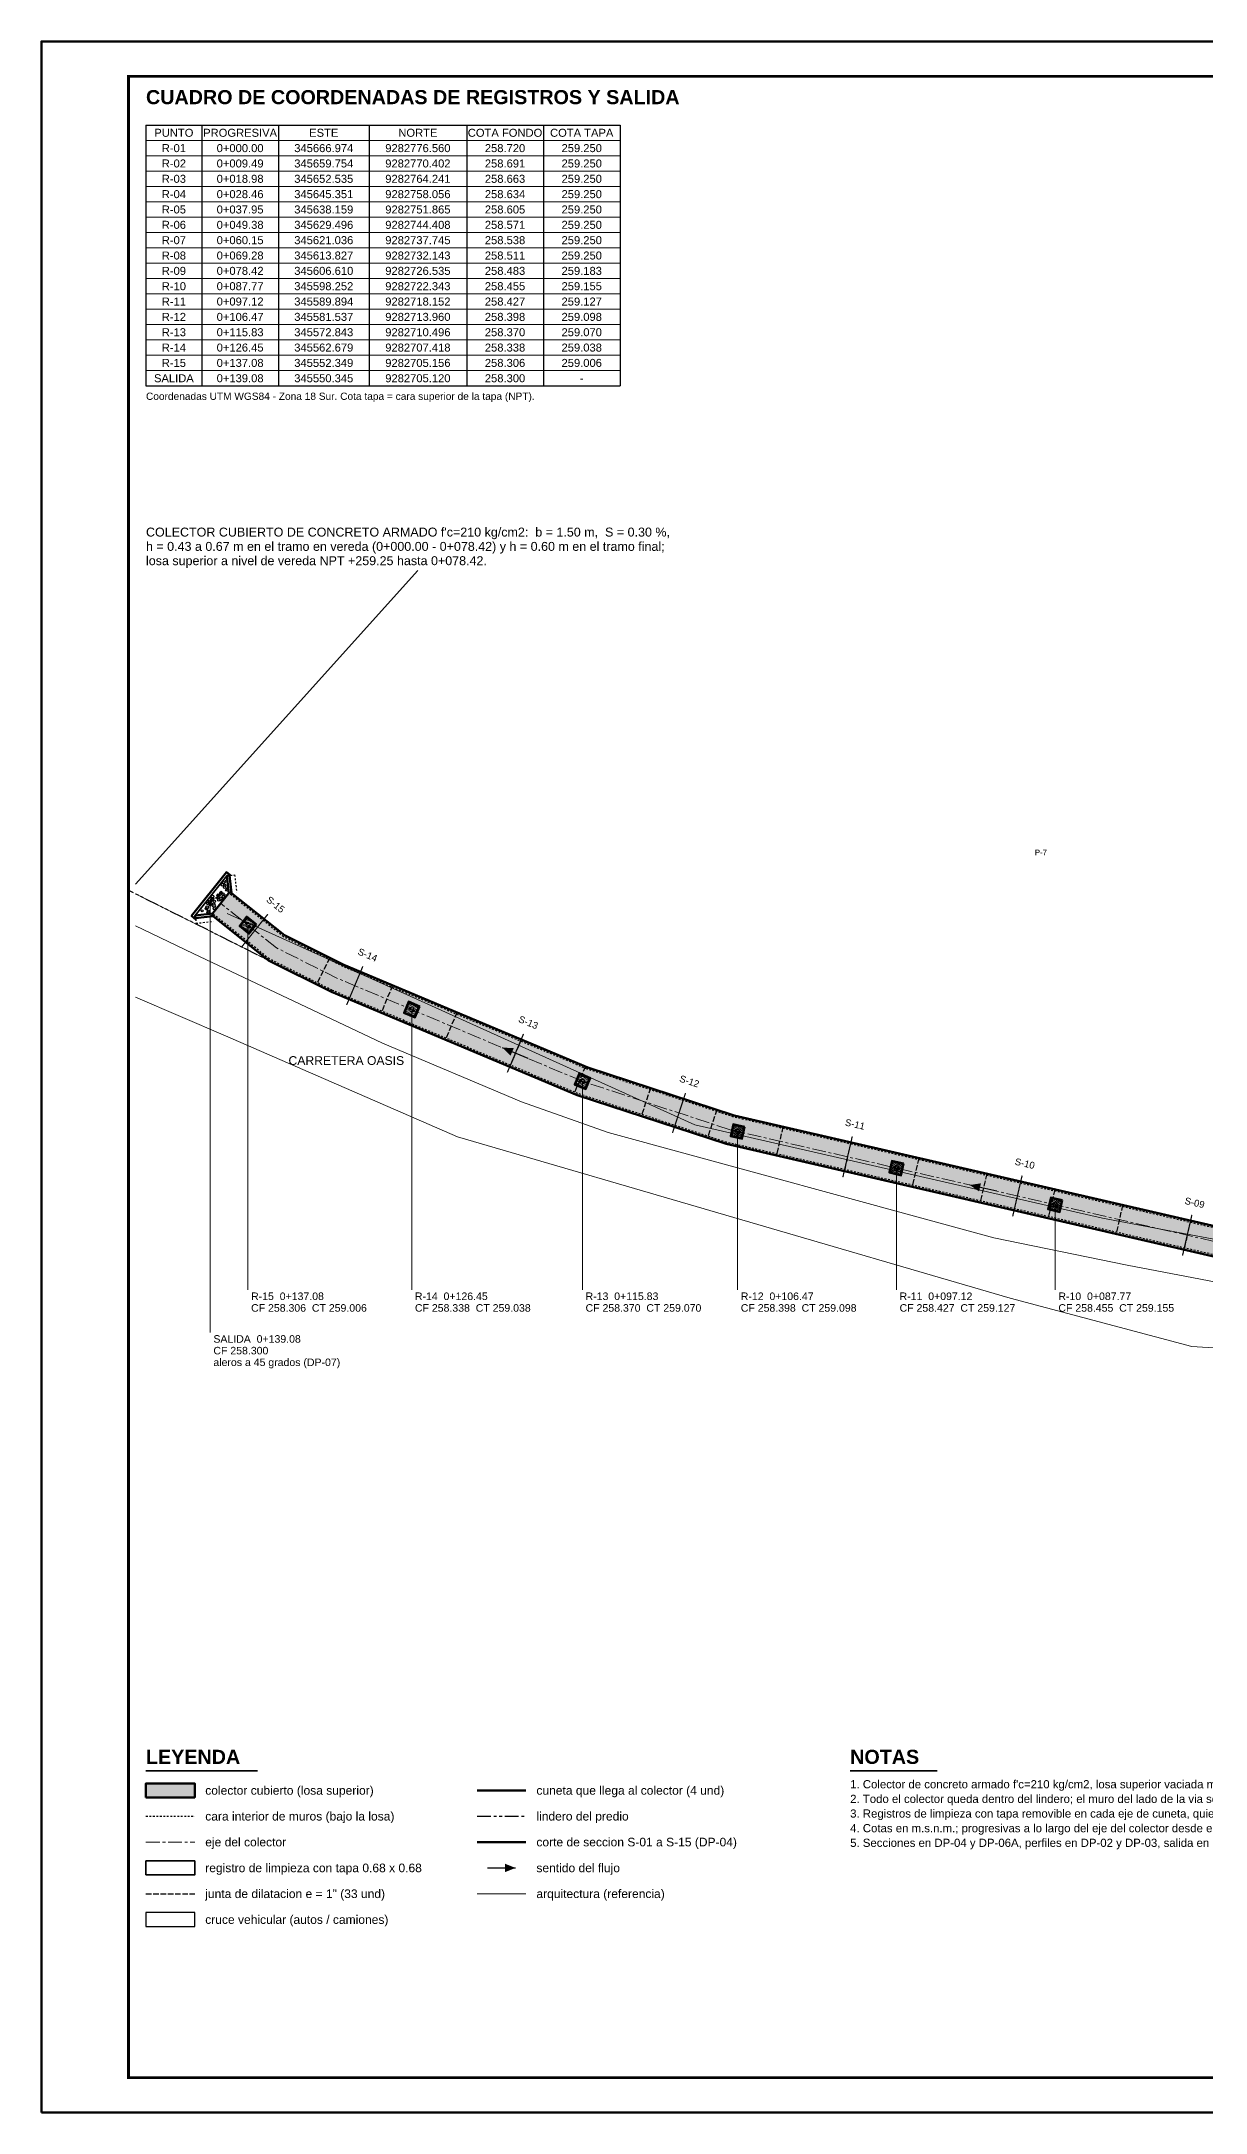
# Model space of a CAD drawing. Header units: metres. Extents: x -573 to 467, y -35 to 119.
# Drawn here: x -572.6 to -505.8, y -35.4 to 83.4 of the extents above; entities that cross this region are included whole.
import ezdxf
from ezdxf.enums import TextEntityAlignment as Align

# ---------------------------------------------------------------- set-up
doc = ezdxf.new("R2010")
doc.units = ezdxf.units.M
doc.header["$LTSCALE"] = 0.25
for name, pattern in [('CENTER', [5.08, 3.175, -0.635, 0.635, -0.635]), ('DASHED', [1.524, 1.27, -0.254]), ('HIDDEN', [0.375, 0.25, -0.125]), ('PHANTOM', [6.35, 3.175, -0.635, 0.635, -0.635, 0.635, -0.635])]:
    doc.linetypes.add(name, pattern=pattern)
for name, color, linetype, lineweight in [('ARQ-BASE', 8, 'CONTINUOUS', 13), ('ARQ-TEXTO', 8, 'CONTINUOUS', 13), ('CONCRETO', 250, 'CONTINUOUS', 50), ('CONCRETO-OCULTO', 8, 'HIDDEN', 25), ('CORTES', 6, 'CONTINUOUS', 50), ('CUNETA', 3, 'CONTINUOUS', 35), ('EJE-COLECTOR', 1, 'CENTER', 18), ('GRILLA', 9, 'CONTINUOUS', 13), ('LLAMADAS', 30, 'CONTINUOUS', 18), ('MARCO', 7, 'CONTINUOUS', 50), ('MARCO-METALICO', 32, 'CONTINUOUS', 40), ('POZA', 34, 'CONTINUOUS', 35), ('REGISTRO', 32, 'CONTINUOUS', 35), ('REGISTRO-TAPA', 30, 'CONTINUOUS', 18), ('TITULOS', 160, 'CONTINUOUS', 35)]:
    doc.layers.add(name, color=color, linetype=linetype, lineweight=lineweight)
doc.layers.add('CONCRETO-ACHURADO', color=8, linetype='CONTINUOUS', true_color=0xe2e2e2)
doc.layers.add('ISO-PIEDRA', color=34, linetype='CONTINUOUS', true_color=0xc4b092)
for name, color, linetype in [('CRUCE-VEHICULAR', 30, 'CONTINUOUS'), ('FLUJO', 150, 'CONTINUOUS'), ('JUNTAS', 8, 'DASHED'), ('LEYENDA', 7, 'CONTINUOUS'), ('LINDERO', 6, 'PHANTOM'), ('TEXTOS', 7, 'CONTINUOUS'), ('TEXTOS-NOTAS', 7, 'CONTINUOUS')]:
    doc.layers.add(name, color=color, linetype=linetype)
doc.styles.get("Standard").update_dxf_attribs({"font": 'arial.ttf'})
doc.styles.add('TITULOS', font='arialbd.ttf')

# ---------------------------------------------------------------- blocks, each defined once
blk = doc.blocks.new('REGISTRO-PLANTA')
at = {"layer": 'MARCO-METALICO'}
blk.add_lwpolyline([(-0.35, -0.35), (0.35, -0.35), (0.35, 0.35), (-0.35, 0.35)], close=True, dxfattribs=at)
for centre in [(-0.12, 0), (0.12, 0)]:
    blk.add_circle(centre, 0.015, dxfattribs=at)
at = {"layer": 'REGISTRO'}
blk.add_lwpolyline([(-0.3, -0.3), (0.3, -0.3), (0.3, 0.3), (-0.3, 0.3)], close=True, dxfattribs=at)
at = {"layer": 'REGISTRO-TAPA'}
for p, q in [((-0.29, 0.2765), (-0.2765, 0.29)), ((-0.29, 0.1632), (-0.1632, 0.29)), ((-0.29, 0.0499), (-0.0499, 0.29)), ((-0.29, -0.0634), (0.0634, 0.29)), ((-0.29, -0.1767), (0.1767, 0.29)), ((-0.29, -0.29), (0.29, 0.29)), ((-0.1767, -0.29), (0.29, 0.1767)), ((-0.0634, -0.29), (0.29, 0.0634)), ((0.0499, -0.29), (0.29, -0.0499)), ((0.1632, -0.29), (0.29, -0.1632)), ((0.2765, -0.29), (0.29, -0.2765))]:
    blk.add_line(p, q, dxfattribs=at)
blk = doc.blocks.new('SIMB-FLECHA')
at = {"layer": 'FLUJO'}
blk.add_lwpolyline([(-4, 0), (4, 0)], dxfattribs=at)
blk.add_solid([(4, 0), (1, 1.2), (1, -1.2)], dxfattribs=at)

msp = doc.modelspace()

# ---------------------------------------------------------------- hatches: boundary and pattern name
at = {"layer": 'CONCRETO-ACHURADO', "true_color": 0xe2e2e2}
h = msp.add_hatch(color=7, dxfattribs=at)
h.dxf.hatch_style = 1
h.paths.add_polyline_path([(-426.935, 15.451), (-427.435, 15.444), (-427.935, 15.436), (-428.435, 15.429), (-428.935, 15.422), (-429.435, 15.414), (-429.935, 15.407), (-430.435, 15.4), (-430.935, 15.393), (-431.435, 15.385), (-431.935, 15.378), (-432.435, 15.371), (-432.935, 15.363), (-433.435, 15.356), (-433.935, 15.349), (-434.435, 15.341), (-434.935, 15.334), (-435.435, 15.327), (-435.934, 15.32), (-436.434, 15.312), (-436.934, 15.305), (-437.434, 15.298), (-437.934, 15.29), (-438.434, 15.283), (-438.934, 15.276), (-439.434, 15.268), (-439.934, 15.261), (-440.434, 15.254), (-440.934, 15.246), (-441.434, 15.239), (-441.934, 15.232), (-442.434, 15.225), (-442.934, 15.217), (-443.434, 15.21), (-443.934, 15.203), (-444.434, 15.195), (-444.933, 15.188), (-445.433, 15.181), (-445.937, 15.171), (-446.437, 15.162), (-446.937, 15.152), (-447.437, 15.143), (-447.937, 15.133), (-448.437, 15.124), (-448.937, 15.114), (-449.437, 15.104), (-449.936, 15.095), (-450.436, 15.085), (-450.936, 15.076), (-451.436, 15.066), (-451.936, 15.057), (-452.436, 15.047), (-452.936, 15.037), (-453.436, 15.028), (-453.936, 15.018), (-454.436, 15.009), (-454.936, 14.999), (-455.435, 14.99), (-455.935, 14.98), (-456.435, 14.97), (-456.935, 14.961), (-457.435, 14.951), (-457.935, 14.942), (-458.435, 14.932), (-458.935, 14.923), (-459.435, 14.913), (-459.935, 14.903), (-460.435, 14.894), (-460.934, 14.884), (-461.434, 14.875), (-461.934, 14.865), (-462.434, 14.856), (-462.934, 14.846), (-463.434, 14.836), (-463.934, 14.827), (-464.434, 14.817), (-464.934, 14.808), (-465.434, 14.798), (-465.934, 14.789), (-466.433, 14.779), (-466.933, 14.769), (-467.433, 14.76), (-467.933, 14.75), (-468.433, 14.741), (-468.933, 14.731), (-469.433, 14.722), (-469.933, 14.712), (-470.433, 14.702), (-470.933, 14.693), (-471.433, 14.683), (-471.932, 14.674), (-472.432, 14.664), (-472.932, 14.655), (-473.432, 14.645), (-473.932, 14.635), (-474.432, 14.626), (-474.932, 14.616), (-475.432, 14.607), (-475.932, 14.597), (-476.432, 14.588), (-476.932, 14.578), (-477.431, 14.568), (-477.889, 14.57), (-478.388, 14.585), (-478.888, 14.601), (-479.388, 14.616), (-479.888, 14.632), (-480.387, 14.647), (-480.886, 14.713), (-481.385, 14.728), (-481.885, 14.744), (-482.385, 14.759), (-482.885, 14.775), (-483.384, 14.79), (-483.884, 14.806), (-484.384, 14.821), (-484.884, 14.837), (-485.384, 14.852), (-485.883, 14.868), (-486.383, 14.883), (-486.884, 14.849), (-487.384, 14.864), (-487.884, 14.88), (-488.384, 14.895), (-488.883, 14.911), (-489.383, 14.926), (-489.883, 14.942), (-490.383, 14.957), (-490.882, 14.973), (-491.382, 14.988), (-491.882, 15.004), (-492.382, 15.019), (-492.881, 15.035), (-493.381, 15.05), (-493.881, 15.066), (-494.381, 15.081), (-494.88, 15.097), (-495.38, 15.112), (-495.88, 15.128), (-496.38, 15.143), (-496.88, 15.159), (-497.379, 15.174), (-497.879, 15.19), (-498.379, 15.205), (-498.879, 15.221), (-499.378, 15.236), (-499.878, 15.252), (-500.378, 15.267), (-500.878, 15.283), (-501.377, 15.298), (-501.877, 15.314), (-502.377, 15.329), (-502.877, 15.345), (-503.376, 15.36), (-503.876, 15.376), (-504.376, 15.391), (-504.876, 15.407), (-505.209, 15.417), (-505.696, 15.529), (-506.183, 15.642), (-506.67, 15.754), (-507.157, 15.867), (-507.645, 15.979), (-508.132, 16.092), (-508.619, 16.204), (-509.106, 16.316), (-509.593, 16.429), (-510.081, 16.541), (-510.568, 16.654), (-511.055, 16.766), (-511.542, 16.878), (-512.029, 16.991), (-512.517, 17.103), (-513.004, 17.216), (-513.491, 17.328), (-513.978, 17.44), (-514.465, 17.553), (-514.953, 17.665), (-515.44, 17.778), (-515.927, 17.89), (-516.414, 18.003), (-516.901, 18.115), (-517.389, 18.227), (-517.876, 18.34), (-518.363, 18.452), (-518.85, 18.565), (-519.337, 18.677), (-519.825, 18.789), (-520.312, 18.902), (-520.799, 19.014), (-521.286, 19.127), (-521.773, 19.239), (-522.261, 19.352), (-522.748, 19.464), (-523.235, 19.576), (-523.722, 19.689), (-524.209, 19.801), (-524.697, 19.914), (-525.184, 20.026), (-525.671, 20.138), (-526.158, 20.251), (-526.645, 20.363), (-527.133, 20.476), (-527.62, 20.588), (-528.107, 20.7), (-528.594, 20.813), (-529.081, 20.925), (-529.569, 21.038), (-530.056, 21.15), (-530.543, 21.263), (-531.03, 21.375), (-531.517, 21.487), (-532.005, 21.6), (-532.492, 21.712), (-532.903, 21.811), (-533.379, 21.967), (-533.854, 22.123), (-534.329, 22.278), (-534.804, 22.434), (-535.279, 22.59), (-535.754, 22.746), (-536.229, 22.901), (-536.705, 23.057), (-537.18, 23.213), (-537.655, 23.368), (-538.13, 23.524), (-538.605, 23.68), (-539.08, 23.835), (-539.555, 23.991), (-540.031, 24.147), (-540.506, 24.302), (-540.981, 24.458), (-541.387, 24.603), (-541.848, 24.797), (-542.309, 24.99), (-542.77, 25.184), (-543.23, 25.377), (-543.691, 25.571), (-544.152, 25.765), (-544.613, 25.958), (-545.074, 26.152), (-545.535, 26.346), (-545.996, 26.539), (-546.457, 26.733), (-546.918, 26.926), (-547.379, 27.12), (-547.84, 27.314), (-548.301, 27.507), (-548.762, 27.701), (-549.223, 27.894), (-549.684, 28.088), (-550.145, 28.282), (-550.606, 28.475), (-551.067, 28.669), (-551.528, 28.863), (-551.989, 29.056), (-552.45, 29.25), (-552.911, 29.443), (-553.372, 29.637), (-553.833, 29.831), (-554.294, 30.024), (-554.755, 30.218), (-555.216, 30.412), (-555.614, 30.608), (-556.061, 30.832), (-556.508, 31.055), (-556.955, 31.279), (-557.402, 31.503), (-557.85, 31.727), (-558.297, 31.95), (-558.594, 32.079), (-558.984, 32.391), (-559.375, 32.703), (-559.766, 33.015), (-560.157, 33.327), (-560.548, 33.639), (-560.939, 33.95), (-561.33, 34.262), (-561.72, 34.574), (-561.783, 34.624), (-562.843, 33.295), (-562.781, 33.245), (-562.39, 32.933), (-561.999, 32.621), (-561.608, 32.31), (-561.217, 31.998), (-560.826, 31.686), (-560.435, 31.374), (-560.045, 31.062), (-559.654, 30.751), (-559.058, 30.43), (-558.61, 30.206), (-558.163, 29.983), (-557.716, 29.759), (-557.269, 29.535), (-556.822, 29.311), (-556.375, 29.088), (-555.875, 28.844), (-555.414, 28.651), (-554.953, 28.457), (-554.492, 28.263), (-554.031, 28.07), (-553.57, 27.876), (-553.109, 27.682), (-552.648, 27.489), (-552.187, 27.295), (-551.726, 27.102), (-551.265, 26.908), (-550.804, 26.714), (-550.343, 26.521), (-549.882, 26.327), (-549.421, 26.133), (-548.96, 25.94), (-548.499, 25.746), (-548.038, 25.553), (-547.577, 25.359), (-547.116, 25.165), (-546.655, 24.972), (-546.194, 24.778), (-545.733, 24.585), (-545.272, 24.391), (-544.811, 24.197), (-544.35, 24.004), (-543.889, 23.81), (-543.428, 23.616), (-542.967, 23.423), (-542.506, 23.229), (-542.045, 23.036), (-541.51, 22.843), (-541.035, 22.687), (-540.56, 22.531), (-540.085, 22.376), (-539.61, 22.22), (-539.134, 22.064), (-538.659, 21.908), (-538.184, 21.753), (-537.709, 21.597), (-537.234, 21.441), (-536.759, 21.286), (-536.284, 21.13), (-535.808, 20.974), (-535.333, 20.819), (-534.858, 20.663), (-534.383, 20.507), (-533.908, 20.352), (-533.433, 20.196), (-532.874, 20.056), (-532.387, 19.943), (-531.9, 19.831), (-531.412, 19.719), (-530.925, 19.606), (-530.438, 19.494), (-529.951, 19.381), (-529.464, 19.269), (-528.976, 19.156), (-528.489, 19.044), (-528.002, 18.932), (-527.515, 18.819), (-527.028, 18.707), (-526.54, 18.594), (-526.053, 18.482), (-525.566, 18.37), (-525.079, 18.257), (-524.592, 18.145), (-524.104, 18.032), (-523.617, 17.92), (-523.13, 17.807), (-522.643, 17.695), (-522.156, 17.583), (-521.668, 17.47), (-521.181, 17.358), (-520.694, 17.245), (-520.207, 17.133), (-519.72, 17.021), (-519.232, 16.908), (-518.745, 16.796), (-518.258, 16.683), (-517.771, 16.571), (-517.284, 16.458), (-516.796, 16.346), (-516.309, 16.234), (-515.822, 16.121), (-515.335, 16.009), (-514.848, 15.896), (-514.36, 15.784), (-513.873, 15.672), (-513.386, 15.559), (-512.899, 15.447), (-512.412, 15.334), (-511.924, 15.222), (-511.437, 15.11), (-510.95, 14.997), (-510.463, 14.885), (-509.976, 14.772), (-509.488, 14.66), (-509.001, 14.547), (-508.514, 14.435), (-508.027, 14.323), (-507.54, 14.21), (-507.052, 14.098), (-506.565, 13.985), (-506.078, 13.873), (-505.591, 13.761), (-504.928, 13.708), (-504.429, 13.692), (-503.929, 13.677), (-503.429, 13.661), (-502.929, 13.646), (-502.43, 13.63), (-501.93, 13.615), (-501.43, 13.599), (-500.93, 13.584), (-500.431, 13.568), (-499.931, 13.553), (-499.431, 13.537), (-498.931, 13.522), (-498.432, 13.506), (-497.932, 13.491), (-497.432, 13.475), (-496.932, 13.46), (-496.432, 13.444), (-495.933, 13.429), (-495.433, 13.413), (-494.933, 13.398), (-494.433, 13.382), (-493.934, 13.367), (-493.434, 13.351), (-492.934, 13.336), (-492.434, 13.32), (-491.935, 13.305), (-491.435, 13.289), (-490.935, 13.274), (-490.435, 13.258), (-489.936, 13.243), (-489.436, 13.227), (-488.936, 13.212), (-488.436, 13.196), (-487.937, 13.181), (-487.437, 13.165), (-486.937, 13.15), (-486.439, 13.084), (-485.939, 13.069), (-485.439, 13.053), (-484.94, 13.038), (-484.44, 13.022), (-483.94, 13.007), (-483.44, 12.991), (-482.94, 12.976), (-482.441, 12.96), (-481.941, 12.945), (-481.441, 12.929), (-480.941, 12.914), (-480.44, 12.948), (-479.94, 12.933), (-479.441, 12.917), (-478.941, 12.902), (-478.441, 12.886), (-477.941, 12.871), (-477.399, 12.869), (-476.899, 12.878), (-476.399, 12.888), (-475.899, 12.897), (-475.399, 12.907), (-474.899, 12.917), (-474.399, 12.926), (-473.9, 12.936), (-473.4, 12.945), (-472.9, 12.955), (-472.4, 12.964), (-471.9, 12.974), (-471.4, 12.984), (-470.9, 12.993), (-470.4, 13.003), (-469.9, 13.012), (-469.4, 13.022), (-468.9, 13.031), (-468.401, 13.041), (-467.901, 13.051), (-467.401, 13.06), (-466.901, 13.07), (-466.401, 13.079), (-465.901, 13.089), (-465.401, 13.098), (-464.901, 13.108), (-464.401, 13.118), (-463.901, 13.127), (-463.401, 13.137), (-462.902, 13.146), (-462.402, 13.156), (-461.902, 13.165), (-461.402, 13.175), (-460.902, 13.185), (-460.402, 13.194), (-459.902, 13.204), (-459.402, 13.213), (-458.902, 13.223), (-458.402, 13.232), (-457.902, 13.242), (-457.403, 13.252), (-456.903, 13.261), (-456.403, 13.271), (-455.903, 13.28), (-455.403, 13.29), (-454.903, 13.299), (-454.403, 13.309), (-453.903, 13.319), (-453.403, 13.328), (-452.903, 13.338), (-452.403, 13.347), (-451.904, 13.357), (-451.404, 13.366), (-450.904, 13.376), (-450.404, 13.386), (-449.904, 13.395), (-449.404, 13.405), (-448.904, 13.414), (-448.404, 13.424), (-447.904, 13.433), (-447.404, 13.443), (-446.904, 13.453), (-446.405, 13.462), (-445.905, 13.472), (-445.409, 13.481), (-444.909, 13.488), (-444.409, 13.496), (-443.909, 13.503), (-443.409, 13.51), (-442.909, 13.517), (-442.409, 13.525), (-441.909, 13.532), (-441.409, 13.539), (-440.909, 13.547), (-440.409, 13.554), (-439.909, 13.561), (-439.409, 13.569), (-438.909, 13.576), (-438.409, 13.583), (-437.909, 13.591), (-437.409, 13.598), (-436.91, 13.605), (-436.41, 13.612), (-435.91, 13.62), (-435.41, 13.627), (-434.91, 13.634), (-434.41, 13.642), (-433.91, 13.649), (-433.41, 13.656), (-432.91, 13.664), (-432.41, 13.671), (-431.91, 13.678), (-431.41, 13.685), (-430.91, 13.693), (-430.41, 13.7), (-429.91, 13.707), (-429.41, 13.715), (-428.91, 13.722), (-428.41, 13.729), (-427.91, 13.737), (-427.411, 13.744), (-426.911, 13.751)])
h = msp.add_hatch(color=7, dxfattribs=at)
h.dxf.hatch_style = 1
h.paths.add_polyline_path([(-566.6, -17.32), (-563.8, -17.32), (-563.8, -16.52), (-566.6, -16.52)])

# ---------------------------------------------------------------- linework, layer by layer
at = {"layer": 'ARQ-BASE'}
msp.add_line((-547.6, -22.848), (-544.8, -22.848), dxfattribs=at)
for points in [[(-567.2, 35.066), (-550.995, 53.046)], [(-555.96, 28.88), (-567.2, 34.505)], [(-535.103, 21.254), (-561.937, 33.373)], [(-563.89, 31.089), (-567.2, 32.666)], [(-553.029, 25.942), (-563.89, 31.089)], [(-567.2, 28.576), (-562.046, 26.364)], [(-541.854, 22.955), (-555.96, 28.88)], [(-562.046, 26.364), (-548.724, 20.573)], [(-545.048, 22.58), (-553.029, 25.942)], [(-540.075, 20.812), (-545.048, 22.58)], [(-533.317, 20.158), (-541.854, 22.955)], [(-548.724, 20.573), (-517.017, 11.307)], [(-517.962, 14.768), (-540.075, 20.812)], [(-511.728, 15.899), (-535.103, 21.254)], [(-505.428, 13.723), (-533.317, 20.158)], [(-502.687, 14.192), (-511.728, 15.899)], [(-510.307, 13.2), (-517.962, 14.768)], [(-503.989, 12.002), (-510.307, 13.2)], [(-517.017, 11.307), (-506.605, 8.544)], [(-506.605, 8.544), (-503.796, 8.371)]]:
    msp.add_lwpolyline(points, dxfattribs=at)
at = {"layer": 'CONCRETO'}
for points in [[(-563.715, 33.022), (-563.988, 33.24), (-561.984, 35.752), (-561.71, 35.534)], [(-562.846, 33.297), (-561.786, 34.626)], [(-561.848, 34.548), (-561.96, 35.542), (-561.811, 35.558), (-561.699, 34.565)], [(-486.884, 14.849), (-505.209, 15.417), (-532.86, 21.797), (-541.258, 24.549), (-555.25, 30.425), (-558.659, 32.132), (-561.786, 34.626)], [(-562.784, 33.375), (-563.777, 33.264), (-563.76, 33.114), (-562.767, 33.226)], [(-486.937, 13.15), (-505.428, 13.723), (-533.317, 20.158), (-541.853, 22.955), (-555.96, 28.88), (-559.579, 30.691), (-562.846, 33.297)]]:
    msp.add_lwpolyline(points, dxfattribs=at)
msp.add_lwpolyline([(-566.6, -17.32), (-563.8, -17.32), (-563.8, -16.52), (-566.6, -16.52)], close=True, dxfattribs=at)
at = {"layer": 'CONCRETO-OCULTO'}
msp.add_line((-566.6, -18.402), (-563.8, -18.402), dxfattribs=at)
for points in [[(-561.848, 34.548), (-561.96, 35.542), (-561.513, 35.592), (-561.401, 34.598)], [(-426.934, 15.351), (-445.499, 15.08), (-477.683, 14.463), (-505.221, 15.317), (-532.887, 21.701), (-541.293, 24.455), (-555.292, 30.335), (-558.713, 32.047), (-561.848, 34.548)], [(-562.784, 33.375), (-563.777, 33.264), (-563.727, 32.816), (-562.733, 32.928)], [(-426.912, 13.851), (-445.474, 13.58), (-477.692, 12.963), (-505.415, 13.823), (-533.29, 20.254), (-541.818, 23.049), (-555.918, 28.971), (-559.525, 30.776), (-562.784, 33.375)]]:
    msp.add_lwpolyline(points, dxfattribs=at)
at = {"layer": 'CORTES'}
for points, const_width in [([(-561.107, 31.462), (-559.61, 33.338)], 0.07), ([(-555.088, 28.134), (-554.159, 30.347)], 0.07), ([(-545.868, 24.262), (-544.939, 26.475)], 0.07), ([(-536.393, 20.797), (-535.645, 23.078)], 0.07), ([(-526.619, 18.253), (-526.079, 20.592)], 0.07), ([(-516.875, 16.005), (-516.335, 18.344)], 0.07), ([(-507.131, 13.757), (-506.592, 16.095)], 0.07), ([(-547.6, -19.884), (-544.8, -19.884)], 0.14)]:
    msp.add_lwpolyline(points, dxfattribs=dict(at, const_width=const_width))
at = {"layer": 'CRUCE-VEHICULAR'}
msp.add_lwpolyline([(-566.6, -24.73), (-563.8, -24.73), (-563.8, -23.93), (-566.6, -23.93)], close=True, dxfattribs=at)
at = {"layer": 'CUNETA', "const_width": 0.14}
msp.add_lwpolyline([(-547.6, -16.92), (-544.8, -16.92)], dxfattribs=at)
at = {"layer": 'EJE-COLECTOR'}
msp.add_line((-566.6, -19.884), (-563.8, -19.884), dxfattribs=at)
msp.add_lwpolyline([(-426.923, 14.601), (-445.486, 14.33), (-477.688, 13.713), (-505.318, 14.57), (-533.089, 20.978), (-541.556, 23.752), (-555.605, 29.653), (-559.119, 31.411), (-562.316, 33.962)], dxfattribs=at)
at = {"layer": 'GRILLA'}
for p, q in [((-566.6, 77.72), (-539.4, 77.72)), ((-566.6, 76.84), (-539.4, 76.84)), ((-566.6, 75.96), (-539.4, 75.96)), ((-566.6, 75.08), (-539.4, 75.08)), ((-566.6, 74.2), (-539.4, 74.2)), ((-566.6, 73.32), (-539.4, 73.32)), ((-566.6, 72.44), (-539.4, 72.44)), ((-566.6, 71.56), (-539.4, 71.56)), ((-566.6, 70.68), (-539.4, 70.68)), ((-566.6, 69.8), (-539.4, 69.8)), ((-566.6, 68.92), (-539.4, 68.92)), ((-566.6, 68.04), (-539.4, 68.04)), ((-566.6, 67.16), (-539.4, 67.16)), ((-566.6, 66.28), (-539.4, 66.28)), ((-566.6, 65.4), (-539.4, 65.4)), ((-566.6, 64.52), (-539.4, 64.52))]:
    msp.add_line(p, q, dxfattribs=at)
at = {"layer": 'ISO-PIEDRA'}
for centre, radius in [((-562.459, 34.401), 0.0782), ((-562.467, 34.43), 0.052), ((-562.463, 34.446), 0.0518), ((-562.415, 34.422), 0.0679), ((-562.305, 34.518), 0.0764), ((-562.29, 34.581), 0.0701), ((-562.216, 35.03), 0.0797), ((-562.199, 34.495), 0.0762), ((-562.146, 35.149), 0.0671), ((-562.089, 34.887), 0.0705), ((-562.085, 35.006), 0.0618), ((-562.065, 34.416), 0.0578), ((-562, 35.235), 0.0527), ((-561.967, 34.718), 0.0631), ((-561.936, 34.772), 0.0641), ((-563.372, 33.537), 0.0541), ((-563.135, 33.652), 0.0758), ((-563.095, 33.74), 0.0749), ((-563.104, 33.637), 0.0513), ((-563.042, 33.444), 0.076), ((-563.034, 33.951), 0.0788), ((-562.996, 33.509), 0.068), ((-562.951, 34.08), 0.0638), ((-562.927, 33.955), 0.0764), ((-562.918, 33.885), 0.0652), ((-562.909, 33.85), 0.0519), ((-562.854, 34.118), 0.0545), ((-562.803, 34.182), 0.0781), ((-562.789, 34.357), 0.08), ((-562.772, 34.252), 0.0692), ((-562.722, 33.919), 0.0676), ((-562.698, 33.819), 0.0793), ((-562.683, 34.074), 0.0716), ((-562.681, 33.659), 0.0622), ((-562.539, 34.268), 0.0503), ((-562.458, 34.275), 0.0506), ((-562.432, 34.154), 0.0611), ((-562.303, 34.238), 0.076), ((-562.287, 34.165), 0.0513), ((-562.153, 34.35), 0.0677)]:
    msp.add_circle(centre, radius, dxfattribs=at)
at = {"layer": 'JUNTAS'}
msp.add_line((-566.6, -22.848), (-563.8, -22.848), dxfattribs=at)
for points in [[(-556.061, 30.832), (-556.822, 29.311)], [(-552.45, 29.25), (-553.109, 27.682)], [(-548.762, 27.701), (-549.421, 26.134)], [(-545.074, 26.152), (-545.733, 24.584)], [(-541.386, 24.603), (-542.045, 23.036)], [(-537.655, 23.368), (-538.184, 21.753)], [(-533.854, 22.123), (-534.383, 20.507)], [(-530.056, 21.15), (-530.438, 19.494)], [(-526.158, 20.251), (-526.54, 18.594)], [(-522.261, 19.352), (-522.643, 17.695)], [(-518.363, 18.452), (-518.745, 16.796)], [(-514.465, 17.553), (-514.848, 15.896)], [(-510.568, 16.654), (-510.95, 14.997)], [(-506.67, 15.754), (-507.052, 14.098)]]:
    msp.add_lwpolyline(points, dxfattribs=at)
at = {"layer": 'LINDERO'}
msp.add_line((-547.6, -18.402), (-544.8, -18.402), dxfattribs=at)
msp.add_lwpolyline([(-417.693, 13.958), (-419.804, 13.855), (-445.472, 13.48), (-477.693, 12.863), (-505.428, 13.723), (-533.317, 20.158), (-541.853, 22.955), (-555.96, 28.88), (-567.548, 34.679)], dxfattribs=at)
at = {"layer": 'LLAMADAS'}
for p, q in [((-562.913, 34.159), (-562.913, 9.351)), ((-560.75, 32.712), (-560.75, 11.8)), ((-551.35, 27.866), (-551.35, 11.8)), ((-541.559, 23.753), (-541.559, 11.8)), ((-532.654, 20.877), (-532.654, 11.8)), ((-523.543, 18.775), (-523.543, 11.8)), ((-514.432, 16.673), (-514.432, 11.8))]:
    msp.add_line(p, q, dxfattribs=at)
for centre in [(-562.913, 34.159), (-560.75, 32.712), (-551.35, 27.866), (-541.559, 23.753), (-532.654, 20.877), (-523.543, 18.775), (-514.432, 16.673)]:
    msp.add_circle(centre, 0.12, dxfattribs=at)
at = {"layer": 'MARCO'}
msp.add_lwpolyline([(-572.6, -35.4), (-404.4, -35.4), (-404.4, 83.4), (-572.6, 83.4)], close=True, dxfattribs=at)
at = {"layer": 'MARCO', "const_width": 0.16}
msp.add_lwpolyline([(-567.6, -33.4), (-406.4, -33.4), (-406.4, 81.4), (-567.6, 81.4)], close=True, dxfattribs=at)
at = {"layer": 'POZA'}
msp.add_lwpolyline([(-562.784, 33.375), (-563.777, 33.264), (-561.96, 35.542), (-561.848, 34.548)], close=True, dxfattribs=at)
at = {"layer": 'REGISTRO'}
msp.add_lwpolyline([(-566.6, -21.766), (-563.8, -21.766), (-563.8, -20.966), (-566.6, -20.966)], close=True, dxfattribs=at)
at = {"layer": 'TEXTOS'}
for p, q in [((-566.6, 78.6), (-539.4, 78.6)), ((-566.6, 78.6), (-566.6, 63.64)), ((-563.4, 78.6), (-563.4, 63.64)), ((-559, 78.6), (-559, 63.64)), ((-553.8, 78.6), (-553.8, 63.64)), ((-548.2, 78.6), (-548.2, 63.64)), ((-543.8, 78.6), (-543.8, 63.64)), ((-539.4, 78.6), (-539.4, 63.64)), ((-566.6, 63.64), (-539.4, 63.64))]:
    msp.add_line(p, q, dxfattribs=at)
at = {"layer": 'TITULOS'}
for p, q in [((-566.6, -15.8), (-560.2, -15.8)), ((-526.2, -15.8), (-521.2, -15.8))]:
    msp.add_line(p, q, dxfattribs=at)

# ---------------------------------------------------------------- block references
for p, rotation in [((-560.75, 32.712), 141.418), ((-551.35, 27.866), 157.217), ((-541.559, 23.753), 157.217), ((-532.654, 20.877), 167.007), ((-523.543, 18.775), 167.007), ((-514.432, 16.673), 167.007)]:
    msp.add_blockref('REGISTRO-PLANTA', p, dxfattribs=dict(rotation=rotation))
at = {"xscale": 0.2, "yscale": 0.2}
for p, rotation in [((-545.404, 25.368), 157.21712280020702), ((-518.554, 17.624), 167.00725168957595)]:
    msp.add_blockref('SIMB-FLECHA', p, dxfattribs=dict(at, rotation=rotation))
msp.add_blockref('SIMB-FLECHA', (-546.2, -21.366), dxfattribs=at)

# ---------------------------------------------------------------- texts
at = {"layer": 'ARQ-TEXTO'}
for s, height, p in [('P-7', 0.32, (-515.603, 36.72)), ('CARRETERA OASIS', 0.5, (-558.424, 24.694))]:
    msp.add_text(s, height=height, dxfattribs=at).set_placement(p)
at = {"layer": 'CORTES'}
for s, rotation, p in [('S-15', 321.41656, (-559.361, 33.651)), ('S-14', 337.21712, (-554.004, 30.716)), ('S-13', 337.21712, (-544.784, 26.843)), ('S-12', 341.85747, (-535.521, 23.458)), ('S-11', 347.00725, (-525.99, 20.982)), ('S-10', 347.00725, (-516.246, 18.733)), ('S-09', 347.00725, (-506.502, 16.485))]:
    msp.add_text(s, height=0.39, rotation=rotation, dxfattribs=at).set_placement(p, align=Align.BOTTOM_CENTER)
at = {"layer": 'LEYENDA'}
for s, p in [('colector cubierto (losa superior)', (-563.2, -16.92)), ('cuneta que llega al colector (4 und)', (-544.2, -16.92)), ('cara interior de muros (bajo la losa)', (-563.2, -18.402)), ('lindero del predio', (-544.2, -18.402)), ('eje del colector', (-563.2, -19.884)), ('corte de seccion S-01 a S-15 (DP-04)', (-544.2, -19.884)), ('registro de limpieza con tapa 0.68 x 0.68', (-563.2, -21.366)), ('sentido del flujo', (-544.2, -21.366)), ('junta de dilatacion e = 1" (33 und)', (-563.2, -22.848)), ('arquitectura (referencia)', (-544.2, -22.848)), ('cruce vehicular (autos / camiones)', (-563.2, -24.33))]:
    msp.add_text(s, height=0.494, dxfattribs=at).set_placement(p, align=Align.MIDDLE_LEFT)
at = {"layer": 'TEXTOS'}
for s, p in [('PUNTO', (-565, 78.16)), ('R-01', (-565, 77.28)), ('PROGRESIVA', (-561.2, 78.16)), ('0+000.00', (-561.2, 77.28)), ('345666.974', (-556.4, 77.28)), ('ESTE', (-556.4, 78.16)), ('9282776.560', (-551, 77.28)), ('NORTE', (-551, 78.16)), ('COTA FONDO', (-546, 78.16)), ('258.720', (-546, 77.28)), ('COTA TAPA', (-541.6, 78.16)), ('259.250', (-541.6, 77.28)), ('R-02', (-565, 76.4)), ('0+009.49', (-561.2, 76.4)), ('345659.754', (-556.4, 76.4)), ('9282770.402', (-551, 76.4)), ('258.691', (-546, 76.4)), ('259.250', (-541.6, 76.4)), ('R-03', (-565, 75.52)), ('R-04', (-565, 74.64)), ('0+018.98', (-561.2, 75.52)), ('0+028.46', (-561.2, 74.64)), ('345652.535', (-556.4, 75.52)), ('345645.351', (-556.4, 74.64)), ('9282764.241', (-551, 75.52)), ('9282758.056', (-551, 74.64)), ('258.663', (-546, 75.52)), ('258.634', (-546, 74.64)), ('259.250', (-541.6, 75.52)), ('259.250', (-541.6, 74.64)), ('R-05', (-565, 73.76)), ('0+037.95', (-561.2, 73.76)), ('345638.159', (-556.4, 73.76)), ('9282751.865', (-551, 73.76)), ('258.605', (-546, 73.76)), ('259.250', (-541.6, 73.76)), ('R-06', (-565, 72.88)), ('0+049.38', (-561.2, 72.88)), ('345629.496', (-556.4, 72.88)), ('9282744.408', (-551, 72.88)), ('258.571', (-546, 72.88)), ('259.250', (-541.6, 72.88)), ('R-07', (-565, 72)), ('R-08', (-565, 71.12)), ('0+060.15', (-561.2, 72)), ('0+069.28', (-561.2, 71.12)), ('345621.036', (-556.4, 72)), ('345613.827', (-556.4, 71.12)), ('9282737.745', (-551, 72)), ('9282732.143', (-551, 71.12)), ('258.538', (-546, 72)), ('258.511', (-546, 71.12)), ('259.250', (-541.6, 72)), ('259.250', (-541.6, 71.12)), ('R-09', (-565, 70.24)), ('0+078.42', (-561.2, 70.24)), ('345606.610', (-556.4, 70.24)), ('9282726.535', (-551, 70.24)), ('258.483', (-546, 70.24)), ('259.183', (-541.6, 70.24)), ('R-10', (-565, 69.36)), ('0+087.77', (-561.2, 69.36)), ('345598.252', (-556.4, 69.36)), ('9282722.343', (-551, 69.36)), ('258.455', (-546, 69.36)), ('259.155', (-541.6, 69.36)), ('R-11', (-565, 68.48)), ('R-12', (-565, 67.6)), ('0+097.12', (-561.2, 68.48)), ('0+106.47', (-561.2, 67.6)), ('345589.894', (-556.4, 68.48)), ('345581.537', (-556.4, 67.6)), ('9282718.152', (-551, 68.48)), ('9282713.960', (-551, 67.6)), ('258.427', (-546, 68.48)), ('258.398', (-546, 67.6)), ('259.127', (-541.6, 68.48)), ('259.098', (-541.6, 67.6)), ('R-13', (-565, 66.72)), ('0+115.83', (-561.2, 66.72)), ('345572.843', (-556.4, 66.72)), ('9282710.496', (-551, 66.72)), ('258.370', (-546, 66.72)), ('259.070', (-541.6, 66.72)), ('R-14', (-565, 65.84)), ('0+126.45', (-561.2, 65.84)), ('345562.679', (-556.4, 65.84)), ('9282707.418', (-551, 65.84)), ('258.338', (-546, 65.84)), ('259.038', (-541.6, 65.84)), ('SALIDA', (-565, 64.08)), ('R-15', (-565, 64.96)), ('0+137.08', (-561.2, 64.96)), ('0+139.08', (-561.2, 64.08)), ('345552.349', (-556.4, 64.96)), ('345550.345', (-556.4, 64.08)), ('9282705.156', (-551, 64.96)), ('9282705.120', (-551, 64.08)), ('258.306', (-546, 64.96)), ('258.300', (-546, 64.08)), ('259.006', (-541.6, 64.96)), ('-', (-541.6, 64.08))]:
    msp.add_text(s, height=0.459, dxfattribs=at).set_placement(p, align=Align.MIDDLE_CENTER)
for s, p in [("COLECTOR CUBIERTO DE CONCRETO ARMADO f'c=210 kg/cm2:  b = 1.50 m,  S = 0.30 %,", (-566.6, 55)), ('h = 0.43 a 0.67 m en el tramo en vereda (0+000.00 - 0+078.42) y h = 0.60 m en el tramo final;', (-566.6, 54.179)), ('losa superior a nivel de vereda NPT +259.25 hasta 0+078.42.', (-566.6, 53.358))]:
    msp.add_text(s, height=0.513, dxfattribs=at).set_placement(p)
at = {"layer": 'TEXTOS', "color": 7}
for s, p in [('CF 258.306  CT 259.006', (-560.57, 10.97)), ('R-15  0+137.08', (-560.57, 11.64)), ('CF 258.338  CT 259.038', (-551.17, 10.97)), ('R-14  0+126.45', (-551.17, 11.64)), ('CF 258.370  CT 259.070', (-541.379, 10.97)), ('R-13  0+115.83', (-541.379, 11.64)), ('CF 258.398  CT 259.098', (-532.474, 10.97)), ('R-12  0+106.47', (-532.474, 11.64)), ('CF 258.427  CT 259.127', (-523.363, 10.97)), ('R-11  0+097.12', (-523.363, 11.64)), ('CF 258.455  CT 259.155', (-514.252, 10.97)), ('R-10  0+087.77', (-514.252, 11.64)), ('SALIDA  0+139.08', (-562.733, 9.191)), ('CF 258.300', (-562.733, 8.522)), ('aleros a 45 grados (DP-07)', (-562.733, 7.852))]:
    msp.add_text(s, height=0.432, dxfattribs=at).set_placement(p, align=Align.TOP_LEFT)
at = {"layer": 'TEXTOS-NOTAS'}
for s, height, p in [('Coordenadas UTM WGS84 - Zona 18 Sur. Cota tapa = cara superior de la tapa (NPT).', 0.416, (-566.6, 62.84)), ("1. Colector de concreto armado f'c=210 kg/cm2, losa superior vaciada monolitica con los muros en todo su recorrido.", 0.468, (-526.2, -16.8)), ('2. Todo el colector queda dentro del lindero; el muro del lado de la via se vacia contra el terreno.', 0.468, (-526.2, -17.64)), ('4. Cotas en m.s.n.m.; progresivas a lo largo del eje del colector desde el registro R-01 (Eje 02).', 0.468, (-526.2, -19.32)), ('3. Registros de limpieza con tapa removible en cada eje de cuneta, quiebre y a 12.00 m como maximo (15 und, DP-06B).', 0.468, (-526.2, -18.48)), ('5. Secciones en DP-04 y DP-06A, perfiles en DP-02 y DP-03, salida en DP-07, acero en DP-08.', 0.468, (-526.2, -20.16))]:
    msp.add_text(s, height=height, dxfattribs=at).set_placement(p)
at = {"layer": 'TITULOS', "style": 'TITULOS'}
for s, p in [('CUADRO DE COORDENADAS DE REGISTROS Y SALIDA', (-566.6, 79.8)), ('LEYENDA', (-566.6, -15.4)), ('NOTAS', (-526.2, -15.4))]:
    msp.add_text(s, height=0.81, dxfattribs=at).set_placement(p)

doc.saveas('drawing.dxf')
